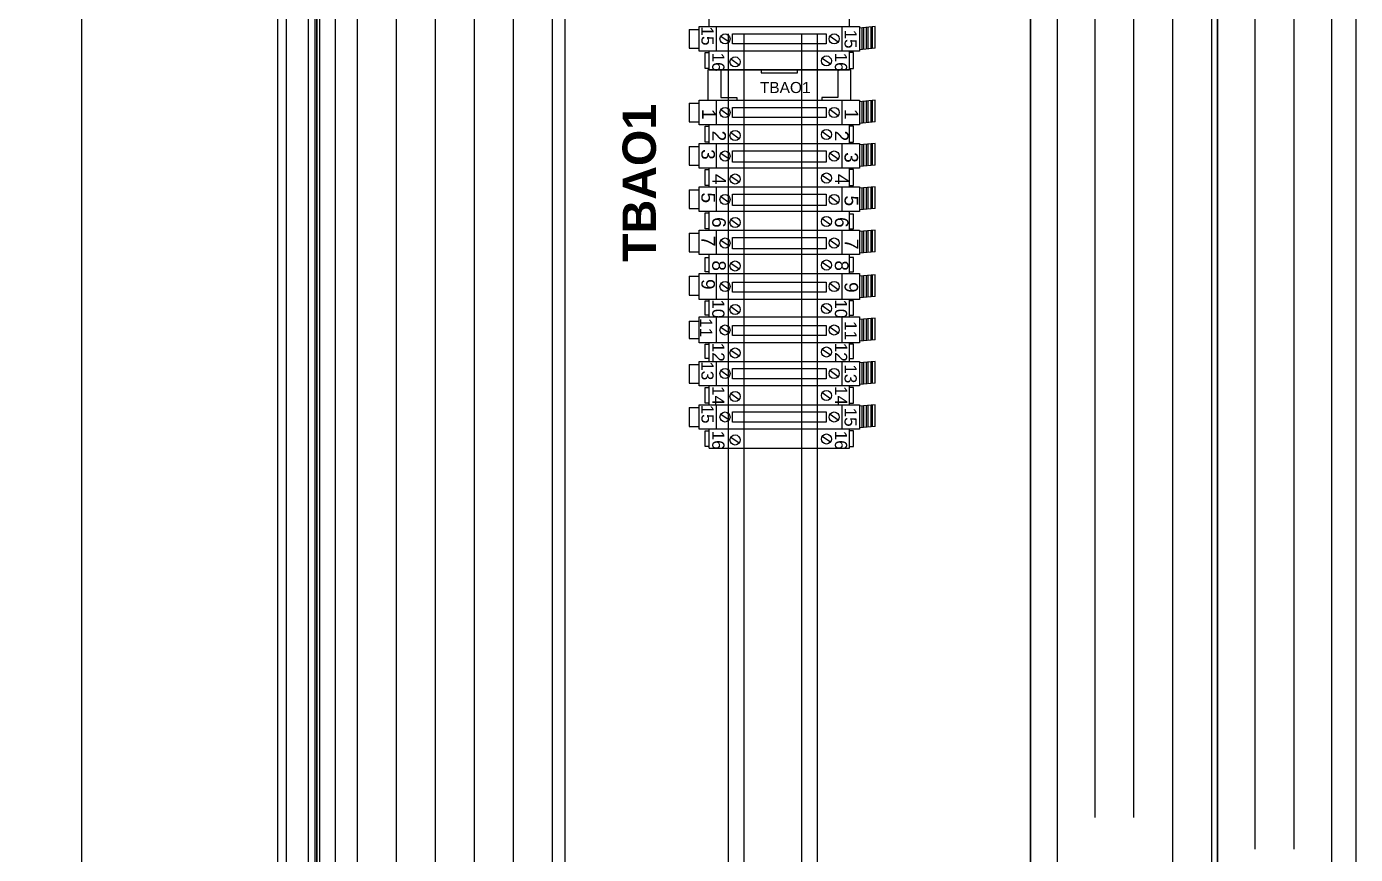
# Model space of a CAD drawing. Header units: inches. Extents: x 100535554 to 201081702, y 63708552 to 127420865.
# Drawn here: x 100541614.4 to 100541700.2, y 63710333.6 to 63710387.1 of the extents above; entities that cross this region are included whole.
import ezdxf

# ---------------------------------------------------------------- set-up
doc = ezdxf.new("R2010")
doc.units = ezdxf.units.IN
doc.header["$MEASUREMENT"] = 0
doc.styles.add('Arial$001H0', font='arial.ttf')
doc.styles.add('Arial$101H0', font='arialbd.ttf')
doc.styles.get("Standard").update_dxf_attribs({"font": 'arial.ttf'})
doc.dimstyles.new('ISO-25', dxfattribs={"dimtxt": 2.5, "dimasz": 2.5, "dimexe": 1.25, "dimexo": 0.625, "dimtad": 1, "dimtxsty": 'Standard', "dimcen": 2.5, "dimadec": 0, "dimazin": 0, "dimtfac": 1, "dimtmove": 0, "dimatfit": 3, "dimfxl": 1, "dimarcsym": 0})

# ---------------------------------------------------------------- blocks, each defined once
blk = doc.blocks.new('*D81')
at = {"color": 3, "lineweight": -2, "ltscale": 10, "transparency": 16777216}
for p, q in [((100541630.044, 63710612.388), (100541616.741, 63710612.388)), ((100541617.991, 63710609.888), (100541617.991, 63710214.076)), ((100541630.044, 63710211.576), (100541616.741, 63710211.576))]:
    blk.add_line(p, q, dxfattribs=at)
at = {"color": 3, "ltscale": 10, "transparency": 16777216}
for points in [[(100541617.575, 63710609.888), (100541618.408, 63710609.888), (100541617.991, 63710612.388)], [(100541617.575, 63710214.076), (100541618.408, 63710214.076), (100541617.991, 63710211.576)]]:
    blk.add_solid(points, dxfattribs=at)
at = {"layer": 'Defpoints', "color": 0, "ltscale": 10, "transparency": 16777216}
for p in [(100541630.669, 63710612.388), (100541617.991, 63710211.576), (100541630.669, 63710211.576)]:
    blk.add_point(p, dxfattribs=at)
at = {"ltscale": 10, "transparency": 16777216, "insert": (100541616.09, 63710411.982), "char_height": 2.5, "attachment_point": 5, "rotation": 90}
blk.add_mtext('2000', dxfattribs=at)

msp = doc.modelspace()

# ---------------------------------------------------------------- linework, layer by layer
at = {"color": 7, "linetype": 'Continuous', "lineweight": 25, "true_color": 0x000007}
for p, q in [((100541630.669, 63710214.092), (100541630.669, 63710612.388)), ((100541631.228, 63710214.092), (100541631.228, 63710610.059)), ((100541632.626, 63710610.059), (100541632.626, 63710214.092)), ((100541633.092, 63710214.092), (100541633.092, 63710610.059)), ((100541633.185, 63710214.092), (100541633.185, 63710610.059)), ((100541633.372, 63710602.79), (100541633.372, 63710222.48)), ((100541635.795, 63710602.79), (100541635.795, 63710222.48)), ((100541638.311, 63710602.79), (100541638.311, 63710222.48)), ((100541640.827, 63710602.79), (100541640.827, 63710222.48)), ((100541645.859, 63710602.79), (100541645.859, 63710222.48)), ((100541648.375, 63710602.79), (100541648.375, 63710222.48)), ((100541633.185, 63710601.019), (100541633.185, 63710224.25)), ((100541634.397, 63710224.25), (100541634.397, 63710601.019)), ((100541649.214, 63710601.019), (100541649.214, 63710222.48)), ((100541680.992, 63710500.746), (100541680.992, 63710223.691)), ((100541683.415, 63710500.746), (100541683.415, 63710335.986)), ((100541685.931, 63710500.746), (100541685.931, 63710335.986)), ((100541688.447, 63710500.746), (100541688.447, 63710223.691)), ((100541690.964, 63710500.746), (100541690.964, 63710223.691)), ((100541693.759, 63710500.746), (100541693.759, 63710333.935)), ((100541696.275, 63710500.746), (100541696.275, 63710333.935)), ((100541698.698, 63710500.746), (100541698.698, 63710223.691)), ((100541643.343, 63710392.832), (100541643.343, 63710222.48))]:
    msp.add_line(p, q, dxfattribs=at)
at = {"color": 254, "linetype": 'Continuous', "lineweight": -2, "true_color": 0xdbdbdb}
for p, q in [((100541658.533, 63710387.048), (100541658.533, 63710388.259)), ((100541667.573, 63710387.048), (100541667.573, 63710388.259)), ((100541657.229, 63710386.861), (100541657.229, 63710385.65)), ((100541657.229, 63710386.861), (100541657.881, 63710386.861)), ((100541658.533, 63710387.048), (100541667.573, 63710387.048)), ((100541658.999, 63710385.463), (100541658.999, 63710387.048)), ((100541667.107, 63710385.463), (100541667.107, 63710387.048)), ((100541669.25, 63710387.048), (100541668.225, 63710386.955)), ((100541668.41, 63710385.573), (100541668.41, 63710386.971)), ((100541668.502, 63710385.582), (100541668.502, 63710386.98)), ((100541668.686, 63710385.599), (100541668.686, 63710386.996)), ((100541668.78, 63710385.607), (100541668.78, 63710387.005)), ((100541668.973, 63710385.625), (100541668.973, 63710387.023)), ((100541669.065, 63710385.633), (100541669.065, 63710387.031)), ((100541669.25, 63710385.65), (100541669.25, 63710387.048)), ((100541657.229, 63710385.65), (100541657.881, 63710385.65)), ((100541658.533, 63710384.252), (100541658.533, 63710385.463)), ((100541667.573, 63710385.463), (100541658.533, 63710385.463)), ((100541667.573, 63710384.252), (100541667.573, 63710385.463)), ((100541669.25, 63710385.65), (100541668.225, 63710385.557)), ((100541658.254, 63710384.345), (100541658.254, 63710385.37)), ((100541658.254, 63710385.37), (100541658.533, 63710385.37)), ((100541667.852, 63710385.37), (100541667.573, 63710385.37)), ((100541667.852, 63710384.345), (100541667.852, 63710385.37)), ((100541658.533, 63710384.345), (100541658.254, 63710384.345)), ((100541658.533, 63710384.252), (100541667.573, 63710384.252)), ((100541667.573, 63710384.345), (100541667.852, 63710384.345)), ((100541657.229, 63710382.109), (100541657.229, 63710380.897)), ((100541657.229, 63710382.109), (100541657.881, 63710382.109)), ((100541658.999, 63710380.711), (100541658.999, 63710382.295)), ((100541667.107, 63710380.711), (100541667.107, 63710382.295)), ((100541669.25, 63710382.295), (100541668.225, 63710382.202)), ((100541668.41, 63710380.821), (100541668.41, 63710382.219)), ((100541668.502, 63710380.829), (100541668.502, 63710382.227)), ((100541668.686, 63710380.846), (100541668.686, 63710382.244)), ((100541668.78, 63710380.854), (100541668.78, 63710382.252)), ((100541668.973, 63710380.872), (100541668.973, 63710382.27)), ((100541669.065, 63710380.88), (100541669.065, 63710382.278)), ((100541669.25, 63710380.897), (100541669.25, 63710382.295)), ((100541657.229, 63710380.897), (100541657.881, 63710380.897)), ((100541658.254, 63710379.592), (100541658.254, 63710380.618)), ((100541658.254, 63710380.618), (100541658.533, 63710380.618)), ((100541658.533, 63710379.499), (100541658.533, 63710380.711)), ((100541667.573, 63710380.711), (100541658.533, 63710380.711)), ((100541667.573, 63710379.499), (100541667.573, 63710380.711)), ((100541667.852, 63710380.618), (100541667.573, 63710380.618)), ((100541667.852, 63710379.592), (100541667.852, 63710380.618)), ((100541669.25, 63710380.897), (100541668.225, 63710380.804)), ((100541658.533, 63710379.592), (100541658.254, 63710379.592)), ((100541658.533, 63710379.499), (100541667.573, 63710379.499)), ((100541658.999, 63710377.915), (100541658.999, 63710379.499)), ((100541667.107, 63710377.915), (100541667.107, 63710379.499)), ((100541667.573, 63710379.592), (100541667.852, 63710379.592)), ((100541669.25, 63710379.499), (100541668.225, 63710379.406)), ((100541668.41, 63710378.025), (100541668.41, 63710379.423)), ((100541668.502, 63710378.033), (100541668.502, 63710379.431)), ((100541668.686, 63710378.05), (100541668.686, 63710379.448)), ((100541668.78, 63710378.059), (100541668.78, 63710379.457)), ((100541668.973, 63710378.076), (100541668.973, 63710379.474)), ((100541669.065, 63710378.085), (100541669.065, 63710379.482)), ((100541669.25, 63710378.101), (100541669.25, 63710379.499)), ((100541657.229, 63710379.313), (100541657.229, 63710378.101)), ((100541657.229, 63710379.313), (100541657.881, 63710379.313)), ((100541657.229, 63710378.101), (100541657.881, 63710378.101)), ((100541658.254, 63710376.797), (100541658.254, 63710377.822)), ((100541658.254, 63710377.822), (100541658.533, 63710377.822)), ((100541658.533, 63710376.704), (100541658.533, 63710377.915)), ((100541667.573, 63710377.915), (100541658.533, 63710377.915)), ((100541667.573, 63710376.704), (100541667.573, 63710377.915)), ((100541667.852, 63710377.822), (100541667.573, 63710377.822)), ((100541667.852, 63710376.797), (100541667.852, 63710377.822)), ((100541669.25, 63710378.101), (100541668.225, 63710378.008)), ((100541657.229, 63710376.517), (100541657.229, 63710375.306)), ((100541657.229, 63710376.517), (100541657.881, 63710376.517)), ((100541658.533, 63710376.797), (100541658.254, 63710376.797)), ((100541658.533, 63710376.704), (100541667.573, 63710376.704)), ((100541658.999, 63710375.119), (100541658.999, 63710376.704)), ((100541667.107, 63710375.119), (100541667.107, 63710376.704)), ((100541667.573, 63710376.797), (100541667.852, 63710376.797)), ((100541669.25, 63710376.704), (100541668.225, 63710376.61)), ((100541668.41, 63710375.229), (100541668.41, 63710376.627)), ((100541668.502, 63710375.238), (100541668.502, 63710376.636)), ((100541668.686, 63710375.254), (100541668.686, 63710376.652)), ((100541668.78, 63710375.263), (100541668.78, 63710376.661)), ((100541668.973, 63710375.281), (100541668.973, 63710376.678)), ((100541669.065, 63710375.289), (100541669.065, 63710376.687)), ((100541669.25, 63710375.306), (100541669.25, 63710376.704)), ((100541657.229, 63710375.306), (100541657.881, 63710375.306)), ((100541669.25, 63710375.306), (100541668.225, 63710375.213)), ((100541658.254, 63710374.001), (100541658.254, 63710375.026)), ((100541658.254, 63710375.026), (100541658.533, 63710375.026)), ((100541658.533, 63710373.908), (100541658.533, 63710375.119)), ((100541667.573, 63710375.119), (100541658.533, 63710375.119)), ((100541667.573, 63710373.908), (100541667.573, 63710375.119)), ((100541667.852, 63710374.933), (100541667.573, 63710374.933)), ((100541667.852, 63710374.001), (100541667.852, 63710374.933)), ((100541657.229, 63710373.721), (100541657.229, 63710372.51)), ((100541657.229, 63710373.721), (100541657.881, 63710373.721)), ((100541658.533, 63710374.001), (100541658.254, 63710374.001)), ((100541658.533, 63710373.908), (100541667.573, 63710373.908)), ((100541658.999, 63710372.324), (100541658.999, 63710373.908)), ((100541667.107, 63710372.324), (100541667.107, 63710373.908)), ((100541667.573, 63710374.001), (100541667.852, 63710374.001)), ((100541669.25, 63710373.908), (100541668.225, 63710373.815)), ((100541668.41, 63710372.434), (100541668.41, 63710373.831)), ((100541668.502, 63710372.442), (100541668.502, 63710373.84)), ((100541668.686, 63710372.459), (100541668.686, 63710373.857)), ((100541668.78, 63710372.467), (100541668.78, 63710373.865)), ((100541668.973, 63710372.485), (100541668.973, 63710373.883)), ((100541669.065, 63710372.493), (100541669.065, 63710373.891)), ((100541669.25, 63710372.51), (100541669.25, 63710373.908)), ((100541657.229, 63710372.51), (100541657.881, 63710372.51)), ((100541658.254, 63710371.205), (100541658.254, 63710372.137)), ((100541658.254, 63710372.137), (100541658.533, 63710372.137)), ((100541658.533, 63710371.112), (100541658.533, 63710372.324)), ((100541667.573, 63710372.324), (100541658.533, 63710372.324)), ((100541667.573, 63710371.112), (100541667.573, 63710372.324)), ((100541667.852, 63710372.137), (100541667.573, 63710372.137)), ((100541667.852, 63710371.205), (100541667.852, 63710372.137)), ((100541669.25, 63710372.51), (100541668.225, 63710372.417)), ((100541657.229, 63710370.926), (100541657.229, 63710369.714)), ((100541657.229, 63710370.926), (100541657.881, 63710370.926)), ((100541658.533, 63710371.205), (100541658.254, 63710371.205)), ((100541658.533, 63710371.112), (100541667.573, 63710371.112)), ((100541658.999, 63710369.435), (100541658.999, 63710371.112)), ((100541667.107, 63710369.435), (100541667.107, 63710371.112)), ((100541667.573, 63710371.205), (100541667.852, 63710371.205)), ((100541669.25, 63710371.019), (100541668.225, 63710370.926)), ((100541668.41, 63710369.545), (100541668.41, 63710370.943)), ((100541668.502, 63710369.553), (100541668.502, 63710370.951)), ((100541668.686, 63710369.57), (100541668.686, 63710370.968)), ((100541668.78, 63710369.578), (100541668.78, 63710370.976)), ((100541668.973, 63710369.596), (100541668.973, 63710370.994)), ((100541669.065, 63710369.604), (100541669.065, 63710371.002)), ((100541669.25, 63710369.621), (100541669.25, 63710371.019)), ((100541657.229, 63710369.714), (100541657.881, 63710369.714)), ((100541658.254, 63710368.41), (100541658.254, 63710369.342)), ((100541658.254, 63710369.342), (100541658.533, 63710369.342)), ((100541658.533, 63710368.316), (100541658.533, 63710369.435)), ((100541667.573, 63710369.435), (100541658.533, 63710369.435)), ((100541667.573, 63710368.316), (100541667.573, 63710369.435)), ((100541667.852, 63710369.342), (100541667.573, 63710369.342)), ((100541667.852, 63710368.41), (100541667.852, 63710369.342)), ((100541669.25, 63710369.621), (100541668.225, 63710369.528)), ((100541658.533, 63710368.41), (100541658.254, 63710368.41)), ((100541658.533, 63710368.316), (100541667.573, 63710368.316)), ((100541658.999, 63710366.639), (100541658.999, 63710368.316)), ((100541667.107, 63710366.639), (100541667.107, 63710368.316)), ((100541667.573, 63710368.41), (100541667.852, 63710368.41)), ((100541657.229, 63710368.037), (100541657.229, 63710366.919)), ((100541657.229, 63710368.037), (100541657.881, 63710368.037)), ((100541669.25, 63710368.223), (100541668.225, 63710368.13)), ((100541668.41, 63710366.749), (100541668.41, 63710368.147)), ((100541668.502, 63710366.757), (100541668.502, 63710368.155)), ((100541668.686, 63710366.774), (100541668.686, 63710368.172)), ((100541668.78, 63710366.783), (100541668.78, 63710368.18)), ((100541668.973, 63710366.8), (100541668.973, 63710368.198)), ((100541669.065, 63710366.809), (100541669.065, 63710368.206)), ((100541669.25, 63710366.825), (100541669.25, 63710368.223)), ((100541657.229, 63710366.919), (100541657.881, 63710366.919)), ((100541658.254, 63710365.614), (100541658.254, 63710366.546)), ((100541658.254, 63710366.546), (100541658.533, 63710366.546)), ((100541658.533, 63710365.428), (100541658.533, 63710366.639)), ((100541667.573, 63710366.639), (100541658.533, 63710366.639)), ((100541667.573, 63710365.428), (100541667.573, 63710366.639)), ((100541667.852, 63710366.546), (100541667.573, 63710366.546)), ((100541667.852, 63710365.614), (100541667.852, 63710366.546)), ((100541669.25, 63710366.825), (100541668.225, 63710366.732)), ((100541657.229, 63710365.241), (100541657.229, 63710364.03)), ((100541657.229, 63710365.241), (100541657.881, 63710365.241)), ((100541658.533, 63710365.614), (100541658.254, 63710365.614)), ((100541658.533, 63710365.428), (100541667.573, 63710365.428)), ((100541658.999, 63710363.843), (100541658.999, 63710365.428)), ((100541667.107, 63710363.843), (100541667.107, 63710365.428)), ((100541667.573, 63710365.614), (100541667.852, 63710365.614)), ((100541669.25, 63710365.428), (100541668.225, 63710365.334)), ((100541668.41, 63710363.953), (100541668.41, 63710365.351)), ((100541668.502, 63710363.962), (100541668.502, 63710365.36)), ((100541668.686, 63710363.978), (100541668.686, 63710365.376)), ((100541668.78, 63710363.987), (100541668.78, 63710365.385)), ((100541668.973, 63710364.004), (100541668.973, 63710365.402)), ((100541669.065, 63710364.013), (100541669.065, 63710365.411)), ((100541669.25, 63710364.03), (100541669.25, 63710365.428)), ((100541657.229, 63710364.03), (100541657.881, 63710364.03)), ((100541669.25, 63710364.03), (100541668.225, 63710363.936)), ((100541658.254, 63710362.725), (100541658.254, 63710363.75)), ((100541658.254, 63710363.75), (100541658.533, 63710363.75)), ((100541658.533, 63710362.632), (100541658.533, 63710363.843)), ((100541667.573, 63710363.843), (100541658.533, 63710363.843)), ((100541667.573, 63710362.632), (100541667.573, 63710363.843)), ((100541667.852, 63710363.75), (100541667.573, 63710363.75)), ((100541667.852, 63710362.725), (100541667.852, 63710363.75)), ((100541657.229, 63710362.445), (100541657.229, 63710361.234)), ((100541657.229, 63710362.445), (100541657.881, 63710362.445)), ((100541658.533, 63710362.725), (100541658.254, 63710362.725)), ((100541658.533, 63710362.632), (100541667.573, 63710362.632)), ((100541658.999, 63710361.048), (100541658.999, 63710362.632)), ((100541667.107, 63710361.048), (100541667.107, 63710362.632)), ((100541667.573, 63710362.725), (100541667.852, 63710362.725)), ((100541669.25, 63710362.632), (100541668.225, 63710362.539)), ((100541668.41, 63710361.158), (100541668.41, 63710362.555)), ((100541668.502, 63710361.166), (100541668.502, 63710362.564)), ((100541668.686, 63710361.183), (100541668.686, 63710362.581)), ((100541668.78, 63710361.191), (100541668.78, 63710362.589)), ((100541668.973, 63710361.209), (100541668.973, 63710362.607)), ((100541669.065, 63710361.217), (100541669.065, 63710362.615)), ((100541669.25, 63710361.234), (100541669.25, 63710362.632)), ((100541657.229, 63710361.234), (100541657.881, 63710361.234)), ((100541658.254, 63710359.929), (100541658.254, 63710360.954)), ((100541658.254, 63710360.954), (100541658.533, 63710360.954)), ((100541658.533, 63710359.836), (100541658.533, 63710361.048)), ((100541667.573, 63710361.048), (100541658.533, 63710361.048)), ((100541667.573, 63710359.836), (100541667.573, 63710361.048)), ((100541667.852, 63710360.954), (100541667.573, 63710360.954)), ((100541667.852, 63710359.929), (100541667.852, 63710360.954)), ((100541669.25, 63710361.234), (100541668.225, 63710361.141)), ((100541658.533, 63710359.929), (100541658.254, 63710359.929)), ((100541658.533, 63710359.836), (100541667.573, 63710359.836)), ((100541667.573, 63710359.929), (100541667.852, 63710359.929))]:
    msp.add_line(p, q, dxfattribs=at)
at = {"ltscale": 10}
for p, q in [((100541659.279, 63710386.444), (100541659.81, 63710386.067)), ((100541666.328, 63710386.444), (100541666.86, 63710386.067)), ((100541659.927, 63710384.96), (100541660.459, 63710384.583)), ((100541665.827, 63710385.023), (100541666.359, 63710384.647)), ((100541659.279, 63710381.691), (100541659.81, 63710381.315)), ((100541666.328, 63710381.691), (100541666.86, 63710381.315)), ((100541659.927, 63710380.207), (100541660.459, 63710379.831)), ((100541665.827, 63710380.27), (100541666.359, 63710379.894)), ((100541659.279, 63710378.882), (100541659.81, 63710378.506)), ((100541666.328, 63710378.882), (100541666.86, 63710378.506)), ((100541659.927, 63710377.398), (100541660.459, 63710377.022)), ((100541665.827, 63710377.461), (100541666.359, 63710377.085)), ((100541659.279, 63710376.073), (100541659.81, 63710375.697)), ((100541666.328, 63710376.073), (100541666.86, 63710375.697)), ((100541659.927, 63710374.589), (100541660.459, 63710374.213)), ((100541665.827, 63710374.652), (100541666.359, 63710374.276)), ((100541659.279, 63710373.264), (100541659.81, 63710372.888)), ((100541666.328, 63710373.264), (100541666.86, 63710372.888)), ((100541659.927, 63710371.78), (100541660.459, 63710371.404)), ((100541665.827, 63710371.843), (100541666.359, 63710371.467)), ((100541659.279, 63710370.455), (100541659.81, 63710370.079)), ((100541666.328, 63710370.455), (100541666.86, 63710370.079)), ((100541659.927, 63710368.971), (100541660.459, 63710368.594)), ((100541665.827, 63710369.034), (100541666.359, 63710368.658)), ((100541659.279, 63710367.646), (100541659.81, 63710367.27)), ((100541666.328, 63710367.646), (100541666.86, 63710367.27)), ((100541659.927, 63710366.162), (100541660.459, 63710365.785)), ((100541665.827, 63710366.225), (100541666.359, 63710365.849)), ((100541659.279, 63710364.837), (100541659.81, 63710364.461)), ((100541666.328, 63710364.837), (100541666.86, 63710364.461)), ((100541659.927, 63710363.353), (100541660.459, 63710362.976)), ((100541665.827, 63710363.416), (100541666.359, 63710363.04)), ((100541659.279, 63710362.028), (100541659.81, 63710361.651)), ((100541666.328, 63710362.028), (100541666.86, 63710361.651)), ((100541659.927, 63710360.544), (100541660.459, 63710360.167)), ((100541665.827, 63710360.607), (100541666.359, 63710360.231))]:
    msp.add_line(p, q, dxfattribs=at)
at = {"color": 7, "linetype": 'Continuous', "lineweight": -2, "true_color": 0x000007}
for p, q in [((100541659.745, 63710386.588), (100541659.745, 63710225.834)), ((100541660.77, 63710386.588), (100541660.77, 63710224.809)), ((100541664.497, 63710224.809), (100541664.497, 63710386.588)), ((100541665.523, 63710225.834), (100541665.523, 63710386.588))]:
    msp.add_line(p, q, dxfattribs=at)
for points in [[(100541649.214, 63710601.578), (100541649.214, 63710222.48), (100541633.185, 63710222.48), (100541633.185, 63710601.578)], [(100541691.336, 63710500.746), (100541691.336, 63710223.691), (100541679.222, 63710223.691), (100541679.315, 63710500.746)], [(100541700.283, 63710223.691), (100541691.336, 63710223.691), (100541691.336, 63710500.746), (100541700.283, 63710500.746)]]:
    msp.add_lwpolyline(points, close=True, dxfattribs=at)
at = {"color": 7, "linetype": 'Continuous', "lineweight": 25, "true_color": 0x000007}
msp.add_lwpolyline([(100541679.315, 63710500.746), (100541679.222, 63710223.691), (100541691.336, 63710223.691), (100541691.336, 63710500.746)], dxfattribs=at)
at = {"color": 254, "linetype": 'Continuous', "lineweight": -2, "true_color": 0xdbdbdb}
for points in [[(100541668.225, 63710385.463), (100541657.881, 63710385.463), (100541657.881, 63710387.048), (100541668.225, 63710387.048)], [(100541666.082, 63710385.929), (100541660.024, 63710385.929), (100541660.024, 63710386.582), (100541666.082, 63710386.582)], [(100541668.225, 63710380.711), (100541657.881, 63710380.711), (100541657.881, 63710382.295), (100541668.225, 63710382.295)], [(100541666.082, 63710381.177), (100541660.024, 63710381.177), (100541660.024, 63710381.829), (100541666.082, 63710381.829)], [(100541668.225, 63710377.915), (100541657.881, 63710377.915), (100541657.881, 63710379.499), (100541668.225, 63710379.499)], [(100541666.082, 63710378.288), (100541660.024, 63710378.288), (100541660.024, 63710379.033), (100541666.082, 63710379.033)], [(100541668.225, 63710375.119), (100541657.881, 63710375.119), (100541657.881, 63710376.704), (100541668.225, 63710376.704)], [(100541666.082, 63710375.492), (100541660.024, 63710375.492), (100541660.024, 63710376.238), (100541666.082, 63710376.238)], [(100541668.225, 63710372.324), (100541657.881, 63710372.324), (100541657.881, 63710373.908), (100541668.225, 63710373.908)], [(100541666.082, 63710372.696), (100541660.024, 63710372.696), (100541660.024, 63710373.442), (100541666.082, 63710373.442)], [(100541668.225, 63710369.435), (100541657.881, 63710369.435), (100541657.881, 63710371.112), (100541668.225, 63710371.112)], [(100541666.082, 63710369.901), (100541660.024, 63710369.901), (100541660.024, 63710370.553), (100541666.082, 63710370.553)], [(100541668.225, 63710366.639), (100541657.881, 63710366.639), (100541657.881, 63710368.316), (100541668.225, 63710368.316)], [(100541666.082, 63710367.105), (100541660.024, 63710367.105), (100541660.024, 63710367.757), (100541666.082, 63710367.757)], [(100541668.225, 63710363.843), (100541657.881, 63710363.843), (100541657.881, 63710365.428), (100541668.225, 63710365.428)], [(100541666.082, 63710364.309), (100541660.024, 63710364.309), (100541660.024, 63710364.962), (100541666.082, 63710364.962)], [(100541668.225, 63710361.048), (100541657.881, 63710361.048), (100541657.881, 63710362.632), (100541668.225, 63710362.632)], [(100541666.082, 63710361.514), (100541660.024, 63710361.514), (100541660.024, 63710362.166), (100541666.082, 63710362.166)]]:
    msp.add_lwpolyline(points, close=True, dxfattribs=at)
at = {"color": 4, "linetype": 'Continuous', "lineweight": -2, "true_color": 0x000004}
msp.add_lwpolyline([(100541658.44, 63710382.295), (100541667.666, 63710382.295), (100541667.666, 63710384.252), (100541658.44, 63710384.252)], close=True, dxfattribs=at)
for points in [[(100541659.279, 63710384.252), (100541659.279, 63710382.481), (100541660.304, 63710382.481), (100541660.304, 63710382.295)], [(100541661.888, 63710384.252), (100541661.888, 63710384.066), (100541664.218, 63710384.066), (100541664.218, 63710384.252)], [(100541666.827, 63710384.252), (100541666.827, 63710382.481), (100541665.802, 63710382.481), (100541665.802, 63710382.295)]]:
    msp.add_lwpolyline(points, dxfattribs=at)
at = {"ltscale": 10}
for centre in [(100541659.545, 63710386.256), (100541666.594, 63710386.256), (100541660.193, 63710384.772), (100541666.093, 63710384.835), (100541659.545, 63710381.503), (100541666.594, 63710381.503), (100541660.193, 63710380.019), (100541666.093, 63710380.082), (100541659.545, 63710378.694), (100541666.594, 63710378.694), (100541660.193, 63710377.21), (100541666.093, 63710377.273), (100541659.545, 63710375.885), (100541666.594, 63710375.885), (100541660.193, 63710374.401), (100541666.093, 63710374.464), (100541659.545, 63710373.076), (100541666.594, 63710373.076), (100541660.193, 63710371.592), (100541666.093, 63710371.655), (100541659.545, 63710370.267), (100541666.594, 63710370.267), (100541666.093, 63710368.846), (100541660.193, 63710368.783), (100541659.545, 63710367.458), (100541666.594, 63710367.458), (100541660.193, 63710365.974), (100541666.093, 63710366.037), (100541659.545, 63710364.649), (100541666.594, 63710364.649), (100541660.193, 63710363.165), (100541666.093, 63710363.228), (100541659.545, 63710361.84), (100541666.594, 63710361.84), (100541660.193, 63710360.356), (100541666.093, 63710360.419)]:
    msp.add_circle(centre, 0.326, dxfattribs=at)

# ---------------------------------------------------------------- texts
at = {"color": 7, "true_color": 0x000007}
for s, height, rotation, style, p in [('15', 0.7887, 270, 'Arial$001H0', (100541658.02, 63710387.058)), ('15', 0.7887, 270, 'Arial$001H0', (100541667.264, 63710386.861)), ('16', 0.7887, 270, 'Arial$001H0', (100541658.72, 63710385.37)), ('16', 0.7887, 270, 'Arial$001H0', (100541666.641, 63710385.37)), ('TBAO1', 2.156, 90, 'Arial$101H0', (100541655.085, 63710371.858)), ('1', 0.884, 270, 'Arial$001H0', (100541658.067, 63710381.736)), ('1', 0.884, 270, 'Arial$001H0', (100541667.271, 63710381.736)), ('2', 0.884, 270, 'Arial$001H0', (100541658.72, 63710380.338)), ('2', 0.884, 270, 'Arial$001H0', (100541666.641, 63710380.338)), ('3', 0.874, 270, 'Arial$001H0', (100541658.02, 63710379.137)), ('3', 0.874, 270, 'Arial$001H0', (100541667.264, 63710378.94)), ('4', 0.886, 270, 'Arial$001H0', (100541658.72, 63710377.542)), ('4', 0.886, 270, 'Arial$001H0', (100541666.641, 63710377.542)), ('5', 0.884, 270, 'Arial$001H0', (100541658.02, 63710376.342)), ('5', 0.884, 270, 'Arial$001H0', (100541667.264, 63710376.144)), ('6', 0.874, 270, 'Arial$001H0', (100541658.72, 63710374.747)), ('6', 0.874, 270, 'Arial$001H0', (100541666.641, 63710374.747)), ('7', 0.893, 270, 'Arial$001H0', (100541658.02, 63710373.546)), ('7', 0.893, 270, 'Arial$001H0', (100541667.264, 63710373.349)), ('8', 0.874, 270, 'Arial$001H0', (100541658.72, 63710371.951)), ('8', 0.874, 270, 'Arial$001H0', (100541666.641, 63710371.951)), ('9', 0.874, 270, 'Arial$001H0', (100541658.02, 63710370.75)), ('9', 0.874, 270, 'Arial$001H0', (100541667.264, 63710370.553)), ('10', 0.7887, 270, 'Arial$001H0', (100541658.72, 63710369.435)), ('10', 0.7887, 270, 'Arial$001H0', (100541666.641, 63710369.435)), ('11', 0.7926, 270, 'Arial$001H0', (100541657.926, 63710368.234)), ('11', 0.7926, 270, 'Arial$001H0', (100541667.264, 63710368.037)), ('12', 0.7926, 270, 'Arial$001H0', (100541658.72, 63710366.639)), ('12', 0.7926, 270, 'Arial$001H0', (100541666.641, 63710366.639)), ('13', 0.7887, 270, 'Arial$001H0', (100541658.02, 63710365.438)), ('13', 0.7887, 270, 'Arial$001H0', (100541667.264, 63710365.241)), ('14', 0.7926, 270, 'Arial$001H0', (100541658.72, 63710363.843)), ('14', 0.7926, 270, 'Arial$001H0', (100541666.641, 63710363.843)), ('15', 0.7887, 270, 'Arial$001H0', (100541658.02, 63710362.643)), ('15', 0.7887, 270, 'Arial$001H0', (100541667.264, 63710362.445)), ('16', 0.7887, 270, 'Arial$001H0', (100541658.72, 63710360.954)), ('16', 0.7887, 270, 'Arial$001H0', (100541666.641, 63710360.954))]:
    msp.add_text(s, height=height, rotation=rotation, dxfattribs=dict(at, style=style)).set_placement(p)
at = {"color": 7, "true_color": 0x000007, "style": 'Arial$001H0'}
msp.add_text('TBAO1', height=0.7154, dxfattribs=at).set_placement((100541661.795, 63710382.761))

# ---------------------------------------------------------------- dimensions: what is measured, and where the dimension line sits
at = {"ltscale": 10}
dim = msp.add_linear_dim(base=(100541617.991, 63710211.576), p1=(100541630.669, 63710612.388), p2=(100541630.669, 63710211.576), angle=90, text='2000', dimstyle='ISO-25', override={"dimclrd": 3, "dimclre": 3, "dimclrt": 256, "dimtfillclr": 3}, dxfattribs=at)
dim.commit()
dim.dimension.update_dxf_attribs({"geometry": '*D81', "text_midpoint": (100541616.09, 63710411.982)})

doc.saveas('drawing.dxf')
